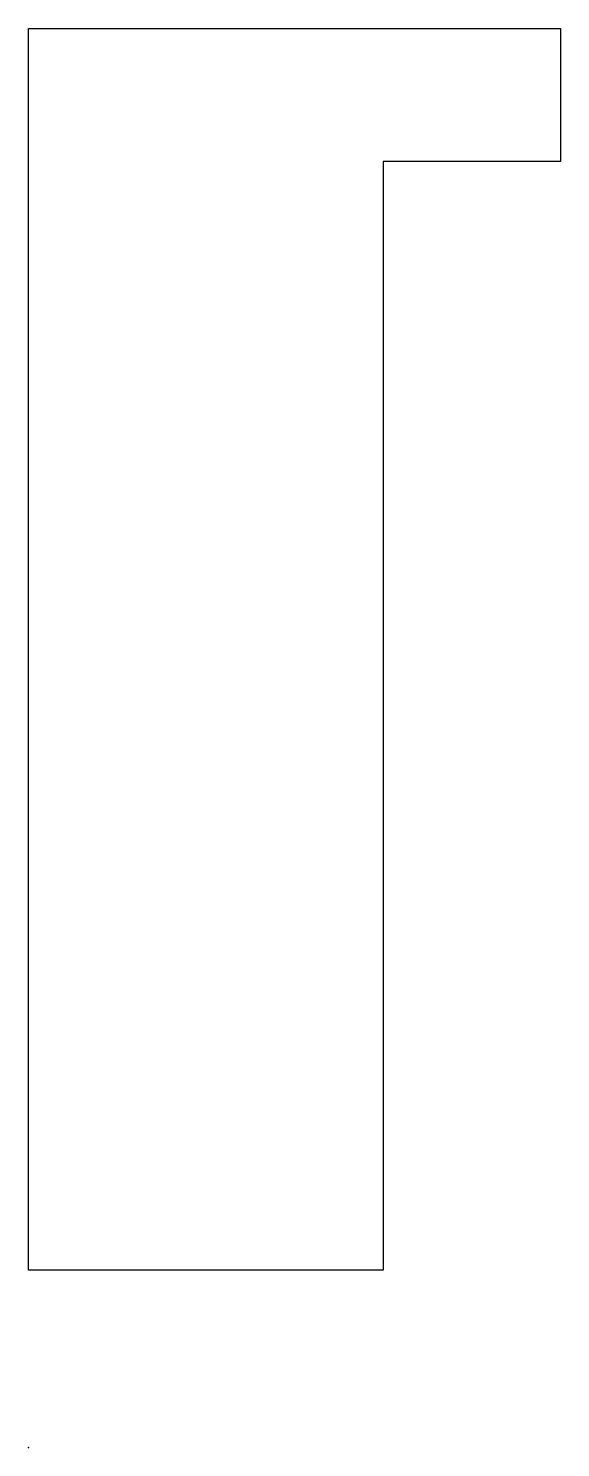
# Model space of a CAD drawing. Header units: inches. Extents: x 0 to 0.75, y 0 to 2.
import ezdxf

# ---------------------------------------------------------------- set-up
doc = ezdxf.new("R2010")
doc.units = ezdxf.units.IN
doc.layers.get('0').update_dxf_attribs({"linetype": 'CONTINUOUS'})

msp = doc.modelspace()

# ---------------------------------------------------------------- linework, layer by layer
msp.add_lwpolyline([(0, 2), (0.75, 2), (0.75, 1.8125), (0.5, 1.8125), (0.5, 0.25), (0, 0.25)], close=True)
msp.add_point((0, 0))

doc.saveas('drawing.dxf')
